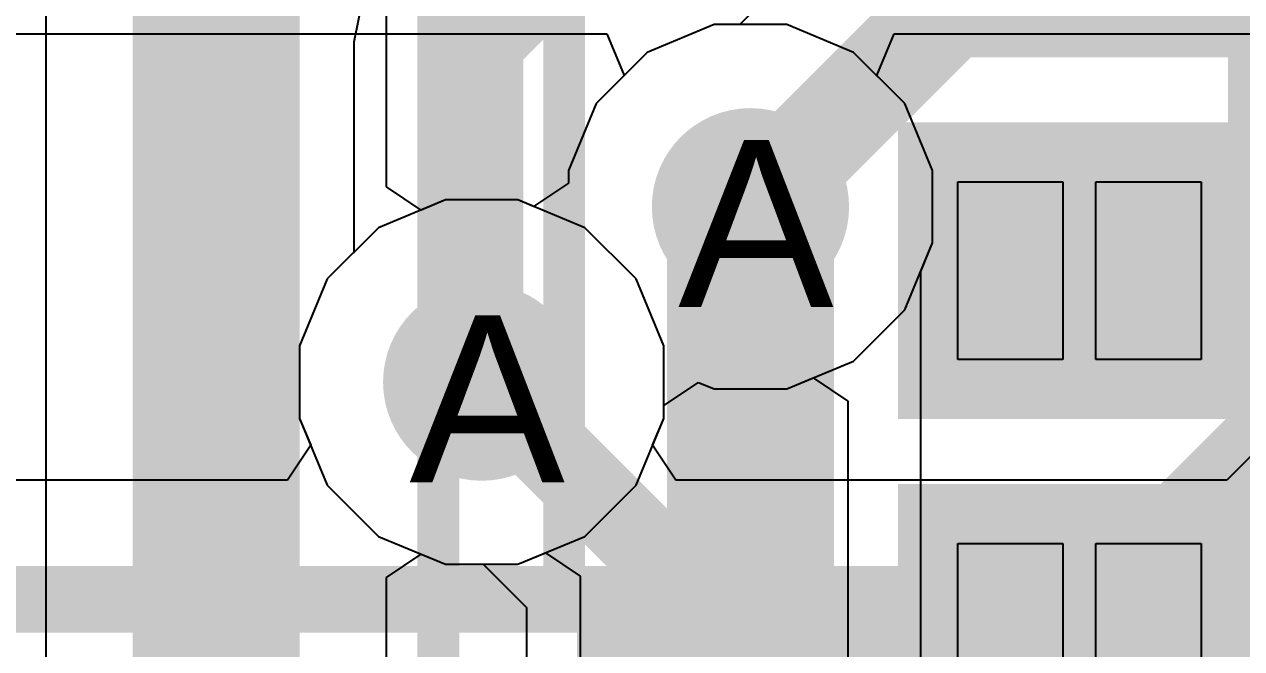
# Model space of a CAD drawing. Header units: inches. Extents: x 0 to 5271, y 0 to 5417.
# Drawn here: x 116.384 to 120.087, y 42.141 to 44.04 of the extents above; entities that cross this region are included whole.
import ezdxf

# ---------------------------------------------------------------- set-up
doc = ezdxf.new("R2010")
doc.units = ezdxf.units.IN
for name, color, linetype in [('Bottom Layer', 5, 'Continuous'), ('Bottom Overlay', 54, 'Continuous'), ('Bottom Paste', 16, 'Continuous'), ('Bottom Solder', 6, 'Continuous'), ('Drill Drawing', 1, 'Continuous'), ('L2_GND1', 16, 'Continuous'), ('L3_SIG1', 76, 'Continuous'), ('L4_PWR', 90, 'Continuous'), ('L5_GND2', 156, 'Continuous'), ('L6_SIG2', 130, 'Continuous'), ('L7_GND3', 216, 'Continuous'), ('Top Layer', 1, 'Continuous'), ('Top Overlay', 2, 'Continuous'), ('Top Paste', 8, 'Continuous'), ('Top Solder', 216, 'Continuous'), ('Via Holes', 16, 'Continuous')]:
    doc.layers.add(name, color=color, linetype=linetype)
doc.styles.add('Arial', font='', dxfattribs={"height": 0.2})
doc.styles.get('Arial').set_extended_font_data('Arial')

# ---------------------------------------------------------------- blocks, each defined once
blk = doc.blocks.new('TXB0102DCUT_B_267')
at = {"layer": 'Bottom Layer'}
for points in [[(-1.95004309, 0.90000074), (-1.15004215, 0.90000074), (-1.15004215, 0.6000013399999999), (-1.95004309, 0.6000013399999999)], [(1.14997611, 0.90000074), (1.94997705, 0.90000074), (1.94997705, 0.6000013399999999), (1.14997611, 0.6000013399999999)], [(-1.95004309, 0.39997634), (-1.15004215, 0.39997634), (-1.15004215, 0.09997693999999999), (-1.95004309, 0.09997693999999999)], [(1.14997611, 0.39997634), (1.94997705, 0.39997634), (1.94997705, 0.09997693999999999), (1.14997611, 0.09997693999999999)], [(-1.95004309, -0.09999725999999999), (-1.15004215, -0.09999725999999999), (-1.15004215, -0.3999966599999999), (-1.95004309, -0.3999966599999999)], [(1.14997611, -0.09999725999999999), (1.94997705, -0.09999725999999999), (1.94997705, -0.3999966599999999), (1.14997611, -0.3999966599999999)], [(-1.95004309, -0.6000216599999999), (-1.15004215, -0.6000216599999999), (-1.15004215, -0.9000210599999999), (-1.95004309, -0.9000210599999999)], [(1.14997611, -0.6000216599999999), (1.94997705, -0.6000216599999999), (1.94997705, -0.9000210599999999), (1.14997611, -0.9000210599999999)]]:
    blk.add_hatch(color=5, dxfattribs=at).paths.add_polyline_path(points)
at = {"layer": 'Bottom Paste'}
for points in [[(-1.95004309, 0.90000074), (-1.15004215, 0.90000074), (-1.15004215, 0.6000013399999999), (-1.95004309, 0.6000013399999999)], [(1.14997611, 0.90000074), (1.94997705, 0.90000074), (1.94997705, 0.6000013399999999), (1.14997611, 0.6000013399999999)], [(-1.95004309, 0.39997634), (-1.15004215, 0.39997634), (-1.15004215, 0.09997693999999999), (-1.95004309, 0.09997693999999999)], [(1.14997611, 0.39997634), (1.94997705, 0.39997634), (1.94997705, 0.09997693999999999), (1.14997611, 0.09997693999999999)], [(-1.95004309, -0.09999725999999999), (-1.15004215, -0.09999725999999999), (-1.15004215, -0.3999966599999999), (-1.95004309, -0.3999966599999999)], [(1.14997611, -0.09999725999999999), (1.94997705, -0.09999725999999999), (1.94997705, -0.3999966599999999), (1.14997611, -0.3999966599999999)], [(-1.95004309, -0.6000216599999999), (-1.15004215, -0.6000216599999999), (-1.15004215, -0.9000210599999999), (-1.95004309, -0.9000210599999999)], [(1.14997611, -0.6000216599999999), (1.94997705, -0.6000216599999999), (1.94997705, -0.9000210599999999), (1.14997611, -0.9000210599999999)]]:
    blk.add_hatch(color=16, dxfattribs=at).paths.add_polyline_path(points)
at = {"layer": 'Bottom Solder'}
for points in [[(-2.05164309, 1.00160074), (-1.04844215, 1.00160074), (-1.04844215, 0.49840134), (-2.05164309, 0.49840134)], [(1.04837611, 1.00160074), (2.05157705, 1.00160074), (2.05157705, 0.49840134), (1.04837611, 0.49840134)], [(-2.05164309, 0.50157634), (-1.04844215, 0.50157634), (-1.04844215, -0.00162306), (-2.05164309, -0.00162306)], [(1.04837611, 0.50157634), (2.05157705, 0.50157634), (2.05157705, -0.00162306), (1.04837611, -0.00162306)], [(-2.05164309, 0.00160274), (-1.04844215, 0.00160274), (-1.04844215, -0.5015966599999999), (-2.05164309, -0.5015966599999999)], [(1.04837611, 0.00160274), (2.05157705, 0.00160274), (2.05157705, -0.5015966599999999), (1.04837611, -0.5015966599999999)], [(-2.05164309, -0.4984216599999999), (-1.04844215, -0.4984216599999999), (-1.04844215, -1.00162106), (-2.05164309, -1.00162106)], [(1.04837611, -0.4984216599999999), (2.05157705, -0.4984216599999999), (2.05157705, -1.00162106), (1.04837611, -1.00162106)]]:
    blk.add_hatch(color=6, dxfattribs=at).paths.add_polyline_path(points)
at = {"layer": 'Bottom Overlay'}
for points in [[(-1.04143302, 1.04138984, 0.127, 0.127, 0), (0.96516698, 1.04138984, 0.127, 0.127, 0)], [(-1.04143302, -1.04141016, 0.127, 0.127, 0), (0.96516698, -1.04141016, 0.127, 0.127, 0)]]:
    blk.add_lwpolyline(points, format="xyseb", dxfattribs=at)
for points in [[(-1.07318302, 1.04138984, 0.0635, 0.0635, 1), (-1.00968302, 1.04138984, 0.0635, 0.0635, 1)], [(0.93341698, 1.04138984, 0.0635, 0.0635, 1), (0.9969169799999998, 1.04138984, 0.0635, 0.0635, 1)], [(-1.5367, -1.0922, 0.1999996, 0.1999996, 1), (-1.6129, -1.0922, 0.1999996, 0.1999996, 1)], [(-1.6628999, -1.0922, 0.0999998, 0.0999998, 1), (-1.5629001, -1.0922, 0.0999998, 0.0999998, 1)], [(-1.5866999, -1.0922, 0.0999998, 0.0999998, 1), (-1.4867001, -1.0922, 0.0999998, 0.0999998, 1)], [(-1.07318302, -1.04141016, 0.0635, 0.0635, 1), (-1.00968302, -1.04141016, 0.0635, 0.0635, 1)], [(0.93341698, -1.04141016, 0.0635, 0.0635, 1), (0.9969169799999998, -1.04141016, 0.0635, 0.0635, 1)]]:
    blk.add_lwpolyline(points, format="xyseb", close=True, dxfattribs=at)
blk = doc.blocks.new('A7682E_268')
at = {"layer": 'Top Layer'}
for points in [[(-8.29999991, 4.19994969), (-7.399999169999999, 4.19994969), (-7.399999169999999, 3.49994855), (-8.29999991, 3.49994855)], [(-8.29999991, 3.09997729), (-7.399999169999999, 3.09997729), (-7.399999169999999, 2.39997615), (-8.29999991, 2.39997615)]]:
    blk.add_hatch(color=1, dxfattribs=at).paths.add_polyline_path(points)
at = {"layer": 'Top Solder'}
for points in [[(-8.401599909999998, 5.40157289), (-7.298399170000001, 5.40157289), (-7.298399170000001, 4.49837175), (-8.401599909999998, 4.49837175)], [(-8.401599909999998, 4.30154969), (-7.298399170000001, 4.30154969), (-7.298399170000001, 3.39834855), (-8.401599909999998, 3.39834855)], [(-8.401599909999998, 3.20157729), (-7.298399170000001, 3.20157729), (-7.298399170000001, 2.29837615), (-8.401599909999998, 2.29837615)]]:
    blk.add_hatch(color=216, dxfattribs=at).paths.add_polyline_path(points)
at = {"layer": 'Top Overlay'}
blk.add_lwpolyline([(-9.80000834, -9.800010879999999, 0.127, 0.127, 0), (-9.80000834, 9.79994992, 0.127, 0.127, 0)], format="xyseb", dxfattribs=at)
at = {"layer": 'Top Paste'}
for p, q in [((-8.2199988, 3.580003), (-8.2199988, 4.12000192)), ((-8.2199988, 4.12000192), (-7.89999944, 4.12000192)), ((-7.89999944, 4.12000192), (-7.89999944, 3.580003)), ((-7.799999639999999, 3.580003), (-7.799999639999999, 4.12000192)), ((-7.799999639999999, 4.12000192), (-7.480000279999999, 4.12000192)), ((-7.480000279999999, 4.12000192), (-7.480000279999999, 3.580003)), ((-7.89999944, 3.580003), (-8.2199988, 3.580003)), ((-7.480000279999999, 3.580003), (-7.799999639999999, 3.580003)), ((-8.2199988, 2.48000266), (-8.2199988, 3.02000158)), ((-8.2199988, 3.02000158), (-7.89999944, 3.02000158)), ((-7.89999944, 3.02000158), (-7.89999944, 2.48000266)), ((-7.799999639999999, 2.48000266), (-7.799999639999999, 3.02000158)), ((-7.799999639999999, 3.02000158), (-7.480000279999999, 3.02000158)), ((-7.480000279999999, 3.02000158), (-7.480000279999999, 2.48000266))]:
    blk.add_line(p, q, dxfattribs=at)

msp = doc.modelspace()

# ---------------------------------------------------------------- hatches: boundary and pattern name
at = {"layer": 'Bottom Layer'}
h = msp.add_hatch(color=5, dxfattribs=at)
edge = h.paths.add_edge_path()
edge.add_arc((118.59259492, 43.48480508), 0.2999994, 0, 360)
h = msp.add_hatch(color=5, dxfattribs=at)
edge = h.paths.add_edge_path()
edge.add_arc((117.77501972, 42.95140507999999), 0.2999994, 0, 360)
at = {"layer": 'L2_GND1'}
h = msp.add_hatch(color=16, dxfattribs=at)
edge = h.paths.add_edge_path()
edge.add_arc((118.59259492, 43.48480508), 0.2999994, 0, 360)
h = msp.add_hatch(color=16, dxfattribs=at)
edge = h.paths.add_edge_path()
edge.add_arc((117.77501972, 42.95140507999999), 0.2999994, 0, 360)
at = {"layer": 'L3_SIG1'}
h = msp.add_hatch(color=76, dxfattribs=at)
edge = h.paths.add_edge_path()
edge.add_arc((118.59259492, 43.48480508), 0.2999994, 0, 360)
h = msp.add_hatch(color=76, dxfattribs=at)
edge = h.paths.add_edge_path()
edge.add_arc((117.77501972, 42.95140507999999), 0.2999994, 0, 360)
at = {"layer": 'L4_PWR'}
h = msp.add_hatch(color=90, dxfattribs=at)
edge = h.paths.add_edge_path()
edge.add_arc((118.59259492, 43.48480508), 0.2999994, 0, 360)
h = msp.add_hatch(color=90, dxfattribs=at)
edge = h.paths.add_edge_path()
edge.add_arc((117.77501972, 42.95140507999999), 0.2999994, 0, 360)
at = {"layer": 'L5_GND2'}
h = msp.add_hatch(color=156, dxfattribs=at)
edge = h.paths.add_edge_path()
edge.add_arc((118.59259492, 43.48480508), 0.2999994, 0, 360)
h = msp.add_hatch(color=156, dxfattribs=at)
edge = h.paths.add_edge_path()
edge.add_arc((117.77501972, 42.95140507999999), 0.2999994, 0, 360)
at = {"layer": 'L6_SIG2'}
h = msp.add_hatch(color=130, dxfattribs=at)
edge = h.paths.add_edge_path()
edge.add_arc((118.59259492, 43.48480508), 0.2999994, 0, 360)
h = msp.add_hatch(color=130, dxfattribs=at)
edge = h.paths.add_edge_path()
edge.add_arc((117.77501972, 42.95140507999999), 0.2999994, 0, 360)
at = {"layer": 'L7_GND3'}
h = msp.add_hatch(color=216, dxfattribs=at)
edge = h.paths.add_edge_path()
edge.add_arc((118.59259492, 43.48480508), 0.2999994, 0, 360)
h = msp.add_hatch(color=216, dxfattribs=at)
edge = h.paths.add_edge_path()
edge.add_arc((117.77501972, 42.95140507999999), 0.2999994, 0, 360)
at = {"layer": 'Top Layer'}
h = msp.add_hatch(color=1, dxfattribs=at)
edge = h.paths.add_edge_path()
edge.add_arc((118.59259492, 43.48480508), 0.2999994, 0, 360)
h = msp.add_hatch(color=1, dxfattribs=at)
edge = h.paths.add_edge_path()
edge.add_arc((117.77501972, 42.95140507999999), 0.2999994, 0, 360)
at = {"layer": 'Via Holes'}
h = msp.add_hatch(color=7, dxfattribs=at)
edge = h.paths.add_edge_path()
edge.add_arc((118.59259492, 43.48480508), 0.1499997, 0, 360)
h = msp.add_hatch(color=7, dxfattribs=at)
edge = h.paths.add_edge_path()
edge.add_arc((117.77501972, 42.95140507999999), 0.1499997, 0, 360)

# ---------------------------------------------------------------- linework, layer by layer
at = {"layer": 'Bottom Layer'}
for p, q in [((118.7134405, 44.19164898), (118.560596, 44.03880448)), ((118.48239702, 44.03880448), (118.27878046, 43.95446378)), ((118.560596, 44.03880448), (118.48239702, 44.03880448)), ((118.27878046, 43.95446378), (118.12293622, 43.79861954)), ((118.12293622, 43.79861954), (118.03859552, 43.59500298)), ((118.03859552, 43.59500298), (118.03859552, 43.55617146)), ((118.03859552, 43.55617146), (117.93299756, 43.4856128)), ((117.66482182, 43.50540448), (117.46120526, 43.42106378)), ((117.88521762, 43.50540448), (117.66482182, 43.50540448)), ((117.93299756, 43.4856128), (117.88521762, 43.50540448)), ((117.46120526, 43.42106378), (117.30536102, 43.26521954)), ((117.30536102, 43.26521954), (117.22102032, 43.06160298)), ((117.22102032, 43.06160298), (117.22102032, 42.84120718)), ((117.22102032, 42.84120718), (117.30536102, 42.63759062)), ((117.30536102, 42.63759062), (117.46120526, 42.48174638)), ((117.46120526, 42.48174638), (117.66482182, 42.39740568)), ((117.66482182, 42.39740568), (117.7796476, 42.39740568)), ((117.7796476, 42.39740568), (117.91142026, 42.26563302)), ((117.91142026, 42.26563302), (117.91142026, 41.87988067999999))]:
    msp.add_line(p, q, dxfattribs=at)
for points in [[(119.81697652, 44.35165628, 0.2032, 0.2032, 0), (120.21819492, 43.95043788, 0.2032, 0.2032, 0)], [(118.59259492, 43.48480508, 0.3048, 0.3048, 0), (119.31456452, 44.20677468, 0.3048, 0.3048, 0)], [(117.77501972, 42.95140507999999, 0.254, 0.254, 0), (118.29988532, 42.42653948, 0.254, 0.254, 0)], [(119.81697652, 42.47398668, 0.2032, 0.2032, 0), (120.21819492, 42.87520508, 0.2032, 0.2032, 0)], [(118.29988532, 41.87988067999999, 0.254, 0.254, 0), (118.29988532, 42.42653948, 0.254, 0.254, 0)], [(119.81697652, 41.86281188, 0.2032, 0.2032, 0), (119.81697652, 42.47398668, 0.2032, 0.2032, 0)]]:
    msp.add_lwpolyline(points, format="xyseb", dxfattribs=at)
for points in [[(118.51639492, 43.48480508, 0.1524, 0.1524, 1), (118.66879492, 43.48480508, 0.1524, 0.1524, 1)], [(117.71151972, 42.95140507999999, 0.127, 0.127, 1), (117.83851972, 42.95140507999999, 0.127, 0.127, 1)], [(118.23638532, 42.42653948, 0.127, 0.127, 1), (118.36338532, 42.42653948, 0.127, 0.127, 1)], [(118.23638532, 42.42653948, 0.127, 0.127, 1), (118.36338532, 42.42653948, 0.127, 0.127, 1)], [(119.76617652, 42.47398668, 0.1016, 0.1016, 1), (119.86777652, 42.47398668, 0.1016, 0.1016, 1)], [(119.76617652, 42.47398668, 0.1016, 0.1016, 1), (119.86777652, 42.47398668, 0.1016, 0.1016, 1)]]:
    msp.add_lwpolyline(points, format="xyseb", close=True, dxfattribs=at)
at = {"layer": 'L2_GND1'}
for p, q in [((118.48239702, 44.03880448), (118.27878046, 43.95446378)), ((118.70279282, 44.03880448), (118.48239702, 44.03880448)), ((118.90640938, 43.95446378), (118.70279282, 44.03880448)), ((118.27878046, 43.95446378), (118.12293622, 43.79861954)), ((119.06225362, 43.79861954), (118.90640938, 43.95446378)), ((118.12293622, 43.79861954), (118.03859552, 43.59500298)), ((119.14659432, 43.59500298), (119.06225362, 43.79861954)), ((118.03859552, 43.59500298), (118.03859552, 43.55617146)), ((119.14659432, 43.37460718), (119.14659432, 43.59500298)), ((118.03859552, 43.55617146), (117.93299756, 43.4856128)), ((117.66482182, 43.50540448), (117.46120526, 43.42106378)), ((117.88521762, 43.50540448), (117.66482182, 43.50540448)), ((117.93299756, 43.4856128), (117.88521762, 43.50540448)), ((117.46120526, 43.42106378), (117.30536102, 43.26521954)), ((119.06225362, 43.17099062), (119.14659432, 43.37460718)), ((117.30536102, 43.26521954), (117.22102032, 43.06160298)), ((118.90640938, 43.01514638), (119.06225362, 43.17099062)), ((117.22102032, 43.06160298), (117.22102032, 42.84120718)), ((118.70279282, 42.93080568), (118.90640938, 43.01514638)), ((118.32901912, 42.88003869999999), (118.43461708, 42.95059736)), ((118.43461708, 42.95059736), (118.48239702, 42.93080568)), ((118.48239702, 42.93080568), (118.70279282, 42.93080568)), ((118.32901912, 42.84120718), (118.32901912, 42.88003869999999)), ((117.22102032, 42.84120718), (117.30536102, 42.63759062)), ((118.24467842, 42.63759062), (118.32901912, 42.84120718)), ((117.30536102, 42.63759062), (117.46120526, 42.48174638)), ((118.08883418, 42.48174638), (118.24467842, 42.63759062)), ((117.46120526, 42.48174638), (117.66482182, 42.39740568)), ((117.88521762, 42.39740568), (118.08883418, 42.48174638)), ((117.66482182, 42.39740568), (117.88521762, 42.39740568))]:
    msp.add_line(p, q, dxfattribs=at)
at = {"layer": 'L3_SIG1'}
for p, q in [((118.48239702, 44.03880448), (118.27878046, 43.95446378)), ((118.70279282, 44.03880448), (118.48239702, 44.03880448)), ((118.90640938, 43.95446378), (118.70279282, 44.03880448)), ((118.27878046, 43.95446378), (118.12293622, 43.79861954)), ((119.06225362, 43.79861954), (118.90640938, 43.95446378)), ((118.12293622, 43.79861954), (118.03859552, 43.59500298)), ((119.14659432, 43.59500298), (119.06225362, 43.79861954)), ((118.03859552, 43.59500298), (118.03859552, 43.55617146)), ((119.14659432, 43.37460718), (119.14659432, 43.59500298)), ((118.03859552, 43.55617146), (117.93299756, 43.4856128)), ((117.66482182, 43.50540448), (117.46120526, 43.42106378)), ((117.88521762, 43.50540448), (117.66482182, 43.50540448)), ((117.93299756, 43.4856128), (117.88521762, 43.50540448)), ((117.46120526, 43.42106378), (117.30536102, 43.26521954)), ((119.06225362, 43.17099062), (119.14659432, 43.37460718)), ((117.30536102, 43.26521954), (117.22102032, 43.06160298)), ((118.90640938, 43.01514638), (119.06225362, 43.17099062)), ((117.22102032, 43.06160298), (117.22102032, 42.84120718)), ((118.70279282, 42.93080568), (118.90640938, 43.01514638)), ((118.32901912, 42.88003869999999), (118.43461708, 42.95059736)), ((118.43461708, 42.95059736), (118.48239702, 42.93080568)), ((118.48239702, 42.93080568), (118.70279282, 42.93080568)), ((118.32901912, 42.84120718), (118.32901912, 42.88003869999999)), ((117.22102032, 42.84120718), (117.25500044, 42.75917026)), ((118.295039, 42.75917026), (118.32901912, 42.84120718)), ((120.22167472, 42.83395548), (120.04129154, 42.6535723)), ((117.25500044, 42.75917026), (117.18444178, 42.6535723)), ((118.36559766, 42.6535723), (118.295039, 42.75917026)), ((117.18444178, 42.6535723), (116.01132246, 42.6535723)), ((120.04129154, 42.6535723), (118.36559766, 42.6535723))]:
    msp.add_line(p, q, dxfattribs=at)
msp.add_lwpolyline([(115.59041652, 42.29100508, 0.2032, 0.2032, 0), (120.19147412, 42.29100508, 0.2032, 0.2032, 0)], format="xyseb", dxfattribs=at)
at = {"layer": 'L4_PWR'}
for p, q in [((116.4490432, 45.55226348), (116.4490432, 41.37660508)), ((117.48494664, 43.54519612), (117.48494664, 44.39059194)), ((117.5905446, 43.47463746), (117.48494664, 43.54519612)), ((117.66482182, 43.50540448), (117.5905446, 43.47463746)), ((117.88521762, 43.50540448), (117.66482182, 43.50540448)), ((118.08883418, 43.42106378), (117.88521762, 43.50540448)), ((118.24467842, 43.26521954), (118.08883418, 43.42106378)), ((118.32901912, 43.06160298), (118.24467842, 43.26521954)), ((118.32901912, 42.84120718), (118.32901912, 43.06160298)), ((118.24467842, 42.63759062), (118.32901912, 42.84120718)), ((118.08883418, 42.48174638), (118.24467842, 42.63759062)), ((117.88521762, 42.39740568), (118.08883418, 42.48174638)), ((117.48494664, 42.35761404), (117.5905446, 42.4281727)), ((117.5905446, 42.4281727), (117.66482182, 42.39740568)), ((117.66482182, 42.39740568), (117.88521762, 42.39740568)), ((117.48494664, 41.59114872), (117.48494664, 42.35761404))]:
    msp.add_line(p, q, dxfattribs=at)
msp.add_lwpolyline([(116.96699492, 41.37660508, 0.508, 0.508, 0), (116.96699492, 45.55226348, 0.508, 0.508, 0)], format="xyseb", dxfattribs=at)
at = {"layer": 'L5_GND2'}
for p, q in [((118.48239702, 44.03880448), (118.27878046, 43.95446378)), ((118.70279282, 44.03880448), (118.48239702, 44.03880448)), ((118.90640938, 43.95446378), (118.70279282, 44.03880448)), ((118.27878046, 43.95446378), (118.12293622, 43.79861954)), ((119.06225362, 43.79861954), (118.90640938, 43.95446378)), ((118.12293622, 43.79861954), (118.03859552, 43.59500298)), ((119.14659432, 43.59500298), (119.06225362, 43.79861954)), ((118.03859552, 43.59500298), (118.03859552, 43.55617146)), ((119.14659432, 43.37460718), (119.14659432, 43.59500298)), ((118.03859552, 43.55617146), (117.93299756, 43.4856128)), ((117.66482182, 43.50540448), (117.46120526, 43.42106378)), ((117.88521762, 43.50540448), (117.66482182, 43.50540448)), ((117.93299756, 43.4856128), (117.88521762, 43.50540448)), ((117.46120526, 43.42106378), (117.30536102, 43.26521954)), ((119.06225362, 43.17099062), (119.14659432, 43.37460718)), ((117.30536102, 43.26521954), (117.22102032, 43.06160298)), ((118.90640938, 43.01514638), (119.06225362, 43.17099062)), ((117.22102032, 43.06160298), (117.22102032, 42.84120718)), ((118.70279282, 42.93080568), (118.90640938, 43.01514638)), ((118.32901912, 42.88003869999999), (118.43461708, 42.95059736)), ((118.43461708, 42.95059736), (118.48239702, 42.93080568)), ((118.48239702, 42.93080568), (118.70279282, 42.93080568)), ((118.32901912, 42.84120718), (118.32901912, 42.88003869999999)), ((117.22102032, 42.84120718), (117.30536102, 42.63759062)), ((118.24467842, 42.63759062), (118.32901912, 42.84120718)), ((117.30536102, 42.63759062), (117.46120526, 42.48174638)), ((118.08883418, 42.48174638), (118.24467842, 42.63759062)), ((117.46120526, 42.48174638), (117.66482182, 42.39740568)), ((117.88521762, 42.39740568), (118.08883418, 42.48174638)), ((117.66482182, 42.39740568), (117.88521762, 42.39740568))]:
    msp.add_line(p, q, dxfattribs=at)
at = {"layer": 'L6_SIG2'}
for p, q in [((103.84969832, 44.01123532), (118.1559486, 44.01123785999999)), ((118.1559486, 44.01123785999999), (118.208552, 43.88423531999999)), ((118.97663784, 43.88423531999999), (119.02924124, 44.01123785999999)), ((119.02924124, 44.01123785999999), (120.11731882, 44.01123785999999)), ((118.208552, 43.88423531999999), (118.12293622, 43.79861954)), ((119.06225362, 43.79861954), (118.97663784, 43.88423531999999)), ((118.12293622, 43.79861954), (118.03859552, 43.59500298)), ((119.14659432, 43.59500298), (119.06225362, 43.79861954)), ((118.03859552, 43.59500298), (118.03859552, 43.55617146)), ((119.14659432, 43.37460718), (119.14659432, 43.59500298)), ((118.03859552, 43.55617146), (117.93299756, 43.4856128)), ((117.66482182, 43.50540448), (117.46120526, 43.42106378)), ((117.88521762, 43.50540448), (117.66482182, 43.50540448)), ((117.93299756, 43.4856128), (117.88521762, 43.50540448)), ((117.46120526, 43.42106378), (117.30536102, 43.26521954)), ((119.11054664, 43.28757916), (119.14659432, 43.37460718)), ((117.30536102, 43.26521954), (117.22102032, 43.06160298)), ((119.11054664, 39.11128067999999), (119.11054664, 43.28757916)), ((117.22102032, 43.06160298), (117.22102032, 42.84120718)), ((117.22102032, 42.84120718), (117.30536102, 42.63759062)), ((117.30536102, 42.63759062), (117.46120526, 42.48174638)), ((117.46120526, 42.48174638), (117.66482182, 42.39740568)), ((117.88521762, 42.39740568), (117.96904524, 42.43212748)), ((117.96904524, 42.43212748), (118.0746432, 42.36156882)), ((117.66482182, 42.39740568), (117.88521762, 42.39740568)), ((118.0746432, 42.36156882), (118.0746432, 41.39659487999999))]:
    msp.add_line(p, q, dxfattribs=at)
msp.add_lwpolyline([(118.59259492, 39.11128067999999, 0.508, 0.508, 0), (118.59259492, 43.48480508, 0.508, 0.508, 0)], format="xyseb", dxfattribs=at)
msp.add_lwpolyline([(118.46559492, 43.48480508, 0.254, 0.254, 1), (118.71959492, 43.48480508, 0.254, 0.254, 1)], format="xyseb", close=True, dxfattribs=at)
at = {"layer": 'L7_GND3'}
for p, q in [((118.48239702, 44.03880448), (118.27878046, 43.95446378)), ((118.70279282, 44.03880448), (118.48239702, 44.03880448)), ((118.90640938, 43.95446378), (118.70279282, 44.03880448)), ((118.27878046, 43.95446378), (118.12293622, 43.79861954)), ((119.06225362, 43.79861954), (118.90640938, 43.95446378)), ((118.12293622, 43.79861954), (118.03859552, 43.59500298)), ((119.14659432, 43.59500298), (119.06225362, 43.79861954)), ((118.03859552, 43.59500298), (118.03859552, 43.55617146)), ((119.14659432, 43.37460718), (119.14659432, 43.59500298)), ((118.03859552, 43.55617146), (117.93299756, 43.4856128)), ((117.66482182, 43.50540448), (117.46120526, 43.42106378)), ((117.88521762, 43.50540448), (117.66482182, 43.50540448)), ((117.93299756, 43.4856128), (117.88521762, 43.50540448)), ((117.46120526, 43.42106378), (117.30536102, 43.26521954)), ((119.06225362, 43.17099062), (119.14659432, 43.37460718)), ((117.30536102, 43.26521954), (117.22102032, 43.06160298)), ((118.90640938, 43.01514638), (119.06225362, 43.17099062)), ((117.22102032, 43.06160298), (117.22102032, 42.84120718)), ((118.70279282, 42.93080568), (118.90640938, 43.01514638)), ((118.32901912, 42.88003869999999), (118.43461708, 42.95059736)), ((118.43461708, 42.95059736), (118.48239702, 42.93080568)), ((118.48239702, 42.93080568), (118.70279282, 42.93080568)), ((118.32901912, 42.84120718), (118.32901912, 42.88003869999999)), ((117.22102032, 42.84120718), (117.30536102, 42.63759062)), ((118.24467842, 42.63759062), (118.32901912, 42.84120718)), ((117.30536102, 42.63759062), (117.46120526, 42.48174638)), ((118.08883418, 42.48174638), (118.24467842, 42.63759062)), ((117.46120526, 42.48174638), (117.66482182, 42.39740568)), ((117.88521762, 42.39740568), (118.08883418, 42.48174638)), ((117.66482182, 42.39740568), (117.88521762, 42.39740568))]:
    msp.add_line(p, q, dxfattribs=at)
at = {"layer": 'Top Layer'}
for p, q in [((117.41612534, 44.13432879999999), (117.38655466, 43.98567022)), ((117.38655466, 43.98567022), (117.38655466, 43.34641317999999)), ((117.38655466, 43.34641317999999), (117.30536102, 43.26521954)), ((117.30536102, 43.26521954), (117.22102032, 43.06160298)), ((117.22102032, 43.06160298), (117.22102032, 42.84120718)), ((118.70279282, 42.93080568), (118.78355466, 42.96425748)), ((118.78355466, 42.96425748), (118.88915262, 42.89369882)), ((118.32901912, 42.88003869999999), (118.43461708, 42.95059736)), ((118.43461708, 42.95059736), (118.48239702, 42.93080568)), ((118.48239702, 42.93080568), (118.70279282, 42.93080568)), ((118.88915262, 42.89369882), (118.88915262, 41.58642177999999)), ((118.32901912, 42.84120718), (118.32901912, 42.88003869999999)), ((117.22102032, 42.84120718), (117.30536102, 42.63759062)), ((118.24467842, 42.63759062), (118.32901912, 42.84120718)), ((117.30536102, 42.63759062), (117.46120526, 42.48174638)), ((118.08883418, 42.48174638), (118.24467842, 42.63759062)), ((117.46120526, 42.48174638), (117.66482182, 42.39740568)), ((117.88521762, 42.39740568), (118.08883418, 42.48174638)), ((117.66482182, 42.39740568), (117.88521762, 42.39740568))]:
    msp.add_line(p, q, dxfattribs=at)
for points in [[(117.77501972, 43.98567022, 0.254, 0.254, 0), (118.18855458, 44.39920507999999, 0.254, 0.254, 0)], [(117.77501972, 42.95140507999999, 0.254, 0.254, 0), (117.77501972, 43.98567022, 0.254, 0.254, 0)]]:
    msp.add_lwpolyline(points, format="xyseb", dxfattribs=at)
for points in [[(117.71151972, 43.98567022, 0.127, 0.127, 1), (117.83851972, 43.98567022, 0.127, 0.127, 1)], [(117.71151972, 43.98567022, 0.127, 0.127, 1), (117.83851972, 43.98567022, 0.127, 0.127, 1)], [(117.71151972, 42.95140507999999, 0.127, 0.127, 1), (117.83851972, 42.95140507999999, 0.127, 0.127, 1)]]:
    msp.add_lwpolyline(points, format="xyseb", close=True, dxfattribs=at)

# ---------------------------------------------------------------- block references
msp.add_blockref('A7682E_268', (127.44315126, 39.44044435999999))
at = {"rotation": 90}
msp.add_blockref('TXB0102DCUT_B_267', (119.06695516, 43.41285449999999), dxfattribs=at)

# ---------------------------------------------------------------- texts
at = {"layer": 'Drill Drawing', "style": 'Arial'}
for p in [(118.37251662, 43.18008889999999), (117.55494142, 42.6466889)]:
    msp.add_text('A', height=0.508, dxfattribs=at).set_placement(p)

doc.saveas('drawing.dxf')
